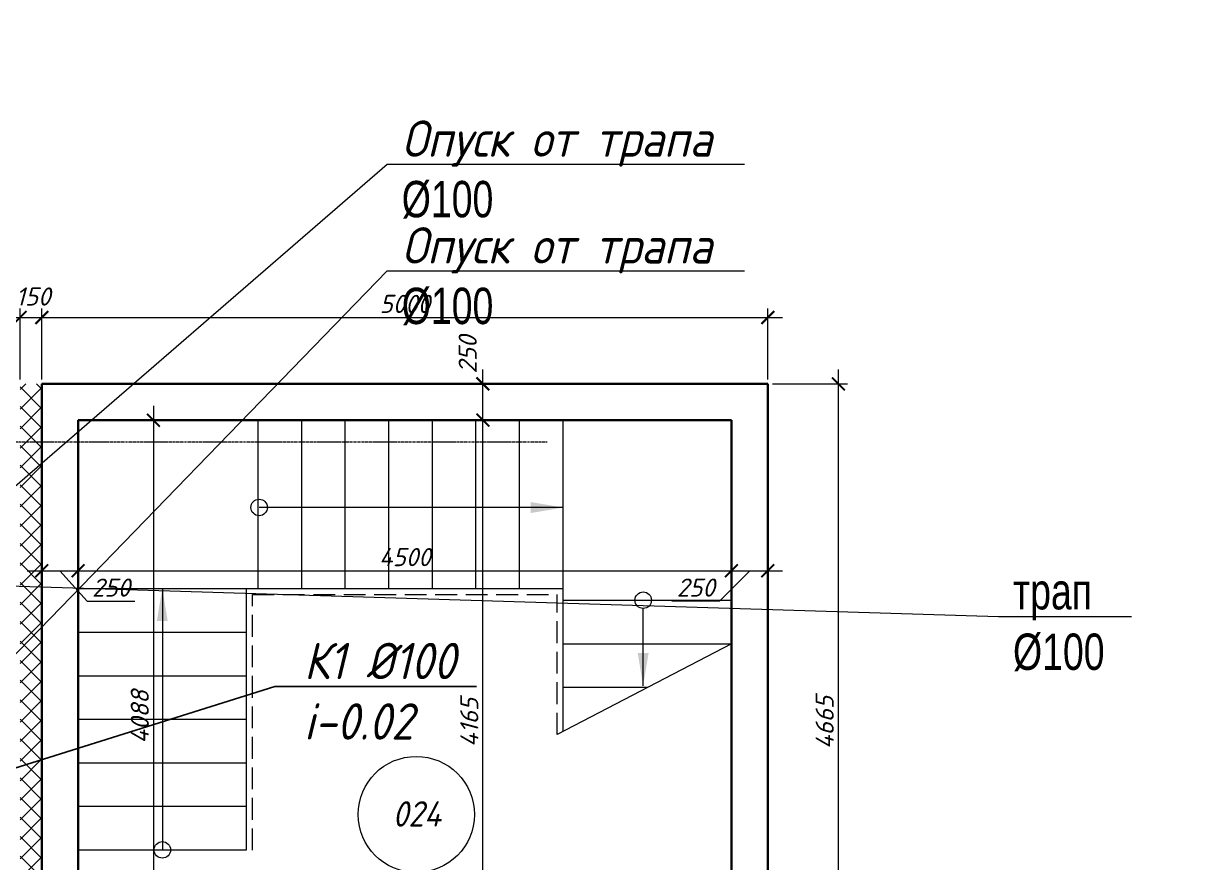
# Model space of a CAD drawing. Header units: millimetres. Extents: x -10178924 to 11692288, y -947381 to 58396.
# Drawn here: x 773431 to 781583, y -881507 to -875729 of the extents above; entities that cross this region are included whole.
import ezdxf
from ezdxf import colors
from ezdxf.entities.mleader import LeaderData, LeaderLine
from ezdxf.math import Vec2, Vec3

# ---------------------------------------------------------------- set-up
doc = ezdxf.new("R2010")
doc.units = ezdxf.units.MM
doc.linetypes.add('GOST2.303 4', pattern=[7, 5, -2, 0])
doc.linetypes.add('осевая', pattern=[50.8, 31.75, -6.35, 6.35, -6.35])
for name, color, linetype in [('_надписи канализация', 7, 'Continuous'), ('PDF _Марки помещений', 5, 'Continuous'), ('ВК_Выноски', 7, 'Continuous')]:
    doc.layers.add(name, color=color, linetype=linetype)
for name, color, linetype, lineweight in [('PDF _0', 7, 'Continuous', 9), ('Отделка СТЕН', 6, 'Continuous', 13), ('Размеры клад.', 7, 'Continuous', 0), ('Размеры осевые', 153, 'Continuous', 9), ('Стены', 7, 'Continuous', 20), ('Стены.1', 7, 'Continuous', 25), ('Штрих', 7, 'Continuous', 13)]:
    doc.layers.add(name, color=color, linetype=linetype, lineweight=lineweight)
doc.styles.add('GOST 2.304_new', font='isocpeui.ttf')
doc.styles.add('ISOCPEUR', font='isocpeui.ttf', dxfattribs={"width": 0.9})
doc.dimstyles.new('SPDS 1_50', dxfattribs={"dimscale": 50, "dimtxt": 2.5, "dimasz": 1.77, "dimexe": 1.25, "dimexo": 0.625, "dimtad": 1, "dimdec": 0, "dimrnd": 0.001, "dimtxsty": 'GOST 2.304_new', "dimblk": 'ARCHTICK', "dimcen": 2.5, "dimdle": 2, "dimclrt": 256, "dimadec": 0, "dimazin": 2, "dimtfac": 0.75, "dimtdec": 0, "dimtmove": 1, "dimatfit": 3, "dimfxl": 1, "dimtolj": 1, "dimlwd": 9, "dimlwe": 9, "dimarcsym": 0})

# ---------------------------------------------------------------- blocks, each defined once
blk = doc.blocks.new('_None')
blk = doc.blocks.new('_ArchTick')
at = {"color": 0, "linetype": 'ByBlock', "const_width": 0.15}
blk.add_lwpolyline([(-0.5, -0.5), (0.5, 0.5)], dxfattribs=at)
blk = doc.blocks.new('*D2650')
at = {"layer": 'Defpoints', "color": 0, "ltscale": 100, "transparency": 16777216}
for p in [(54419.4, 855.6), (54269.4, 398.1), (54419.4, 398.1)]:
    blk.add_point(p, dxfattribs=at)
at = {"layer": 'Размеры клад.', "color": 0, "lineweight": 9, "ltscale": 100, "transparency": 16777216}
for p, q in [((54269.4, 429.3), (54269.4, 918.1)), ((54419.4, 429.3), (54419.4, 918.1)), ((54169.4, 855.6), (54519.4, 855.6))]:
    blk.add_line(p, q, dxfattribs=at)
at = {"layer": 'Размеры клад.', "color": 0, "lineweight": 9, "ltscale": 100, "transparency": 16777216, "xscale": 88.5, "yscale": 88.5, "zscale": 88.5, "rotation": 180}
blk.add_blockref('_ArchTick', (54269.4, 855.6), dxfattribs=at)
at = {"layer": 'Размеры клад.', "color": 0, "lineweight": 9, "ltscale": 100, "transparency": 16777216, "xscale": 88.5, "yscale": 88.5, "zscale": 88.5}
blk.add_blockref('_ArchTick', (54419.4, 855.6), dxfattribs=at)
at = {"layer": 'Размеры клад.', "ltscale": 100, "transparency": 16777216, "insert": (54359.7, 1000.3), "char_height": 125, "attachment_point": 5, "style": 'GOST 2.304_new'}
blk.add_mtext('\\A1;150', dxfattribs=at)
blk = doc.blocks.new('*D2651')
at = {"layer": 'Defpoints', "color": 0, "ltscale": 100, "transparency": 16777216}
for p in [(59419.4, 855.6), (54419.4, 398.1), (59419.4, 398.1)]:
    blk.add_point(p, dxfattribs=at)
at = {"layer": 'Размеры клад.', "color": 0, "lineweight": 9, "ltscale": 100, "transparency": 16777216}
for p, q in [((54419.4, 429.3), (54419.4, 918.1)), ((59419.4, 429.3), (59419.4, 918.1)), ((54319.4, 855.6), (59519.4, 855.6))]:
    blk.add_line(p, q, dxfattribs=at)
at = {"layer": 'Размеры клад.', "color": 0, "lineweight": 9, "ltscale": 100, "transparency": 16777216, "xscale": 88.5, "yscale": 88.5, "zscale": 88.5, "rotation": 180}
blk.add_blockref('_ArchTick', (54419.4, 855.6), dxfattribs=at)
at = {"layer": 'Размеры клад.', "color": 0, "lineweight": 9, "ltscale": 100, "transparency": 16777216, "xscale": 88.5, "yscale": 88.5, "zscale": 88.5}
blk.add_blockref('_ArchTick', (59419.4, 855.6), dxfattribs=at)
at = {"layer": 'Размеры клад.', "ltscale": 100, "transparency": 16777216, "insert": (56919.4, 949.3), "char_height": 125, "attachment_point": 5, "style": 'GOST 2.304_new'}
blk.add_mtext('\\A1;5000', dxfattribs=at)
blk = doc.blocks.new('*D2652')
at = {"layer": 'Defpoints', "color": 0, "ltscale": 100, "transparency": 16777216}
for p in [(59419.4, 398.1), (59419.4, -4266.9), (59904.7, -4266.9)]:
    blk.add_point(p, dxfattribs=at)
at = {"layer": 'Размеры клад.', "color": 0, "lineweight": 9, "ltscale": 100, "transparency": 16777216}
for p, q in [((59904.7, 498.1), (59904.7, -4366.9)), ((59450.6, 398.1), (59967.2, 398.1)), ((59450.6, -4266.9), (59967.2, -4266.9))]:
    blk.add_line(p, q, dxfattribs=at)
at = {"layer": 'Размеры клад.', "color": 0, "lineweight": 9, "ltscale": 100, "transparency": 16777216, "xscale": 88.5, "yscale": 88.5, "zscale": 88.5}
for p, rotation in [((59904.7, 398.1), 90), ((59904.7, -4266.9), 270)]:
    blk.add_blockref('_ArchTick', p, dxfattribs=dict(at, rotation=rotation))
at = {"layer": 'Размеры клад.', "ltscale": 100, "transparency": 16777216, "insert": (59810.9, -1934.4), "char_height": 125, "attachment_point": 5, "rotation": 90, "style": 'GOST 2.304_new'}
blk.add_mtext('\\A1;4665', dxfattribs=at)
blk = doc.blocks.new('*D2658')
at = {"layer": 'Defpoints', "color": 0, "ltscale": 100, "transparency": 16777216}
for p in [(57457.1, 148.1), (57576.9, 148.1), (57659.4, -4016.9)]:
    blk.add_point(p, dxfattribs=at)
at = {"layer": 'Размеры клад.', "color": 0, "lineweight": 9, "ltscale": 100, "transparency": 16777216}
for p, q in [((57457.1, -4116.9), (57457.1, 248.1)), ((57545.6, 148.1), (57394.6, 148.1)), ((57628.1, -4016.9), (57394.6, -4016.9))]:
    blk.add_line(p, q, dxfattribs=at)
at = {"layer": 'Размеры клад.', "color": 0, "lineweight": 9, "ltscale": 100, "transparency": 16777216, "xscale": 88.5, "yscale": 88.5, "zscale": 88.5}
for p, rotation in [((57457.1, 148.1), 90), ((57457.1, -4016.9), 270)]:
    blk.add_blockref('_ArchTick', p, dxfattribs=dict(at, rotation=rotation))
at = {"layer": 'Размеры клад.', "ltscale": 100, "transparency": 16777216, "insert": (57363.4, -1934.4), "char_height": 125, "attachment_point": 5, "rotation": 90, "style": 'GOST 2.304_new'}
blk.add_mtext('\\A1;4165', dxfattribs=at)
blk = doc.blocks.new('*D2659')
at = {"layer": 'Defpoints', "color": 0, "ltscale": 100, "transparency": 16777216}
for p in [(57457.1, 398.1), (57576.9, 398.1), (57576.9, 148.1)]:
    blk.add_point(p, dxfattribs=at)
at = {"layer": 'Размеры клад.', "color": 0, "lineweight": 9, "ltscale": 100, "transparency": 16777216}
for p, q in [((57457.1, 48.1), (57457.1, 498.1)), ((57545.6, 398.1), (57394.6, 398.1)), ((57545.6, 148.1), (57394.6, 148.1))]:
    blk.add_line(p, q, dxfattribs=at)
at = {"layer": 'Размеры клад.', "color": 0, "lineweight": 9, "ltscale": 100, "transparency": 16777216, "xscale": 88.5, "yscale": 88.5, "zscale": 88.5}
for p, rotation in [((57457.1, 398.1), 90), ((57457.1, 148.1), 270)]:
    blk.add_blockref('_ArchTick', p, dxfattribs=dict(at, rotation=rotation))
at = {"layer": 'Размеры клад.', "ltscale": 100, "transparency": 16777216, "insert": (57352.4, 600.2), "char_height": 125, "attachment_point": 5, "rotation": 90, "style": 'GOST 2.304_new'}
blk.add_mtext('\\A1;250', dxfattribs=at)
blk = doc.blocks.new('*D2660')
at = {"layer": 'Defpoints', "color": 0, "ltscale": 100, "transparency": 16777216}
for p in [(54669.4, 148.1), (54669.4, -3940), (55188, -3940)]:
    blk.add_point(p, dxfattribs=at)
at = {"layer": 'Размеры клад.', "color": 0, "lineweight": 9, "ltscale": 100, "transparency": 16777216}
for p, q in [((55188, 248.1), (55188, -4040)), ((54700.6, 148.1), (55250.5, 148.1)), ((54700.6, -3940), (55250.5, -3940))]:
    blk.add_line(p, q, dxfattribs=at)
at = {"layer": 'Размеры клад.', "color": 0, "lineweight": 9, "ltscale": 100, "transparency": 16777216, "xscale": 88.5, "yscale": 88.5, "zscale": 88.5}
for p, rotation in [((55188, 148.1), 90), ((55188, -3940), 270)]:
    blk.add_blockref('_ArchTick', p, dxfattribs=dict(at, rotation=rotation))
at = {"layer": 'Размеры клад.', "ltscale": 100, "transparency": 16777216, "insert": (55094.2, -1895.9), "char_height": 125, "attachment_point": 5, "rotation": 90, "style": 'GOST 2.304_new'}
blk.add_mtext('\\A1;4088', dxfattribs=at)
blk = doc.blocks.new('*D2666')
at = {"layer": 'Defpoints', "color": 0, "ltscale": 100, "transparency": 16777216}
for p in [(54669.4, -889), (54419.4, -989.6), (54669.4, -989.6)]:
    blk.add_point(p, dxfattribs=at)
at = {"layer": 'Размеры клад.', "color": 0, "lineweight": 9, "ltscale": 100, "transparency": 16777216}
for p, q in [((54319.4, -889), (54769.4, -889)), ((54419.4, -958.4), (54419.4, -826.5)), ((54544.4, -889), (54731.9, -1098.8)), ((54669.4, -958.4), (54669.4, -826.5)), ((54731.9, -1098.8), (55059.9, -1098.8))]:
    blk.add_line(p, q, dxfattribs=at)
at = {"layer": 'Размеры клад.', "color": 0, "lineweight": 9, "ltscale": 100, "transparency": 16777216, "xscale": 88.5, "yscale": 88.5, "zscale": 88.5, "rotation": 180}
blk.add_blockref('_ArchTick', (54419.4, -889), dxfattribs=at)
at = {"layer": 'Размеры клад.', "color": 0, "lineweight": 9, "ltscale": 100, "transparency": 16777216, "xscale": 88.5, "yscale": 88.5, "zscale": 88.5}
blk.add_blockref('_ArchTick', (54669.4, -889), dxfattribs=at)
at = {"layer": 'Размеры клад.', "ltscale": 100, "transparency": 16777216, "insert": (54895.9, -1005.1), "char_height": 125, "attachment_point": 5, "style": 'GOST 2.304_new'}
blk.add_mtext('\\A1;250', dxfattribs=at)
blk = doc.blocks.new('*D2667')
at = {"layer": 'Defpoints', "color": 0, "ltscale": 100, "transparency": 16777216}
for p in [(59169.4, -889), (54669.4, -989.6), (59169.4, -1014.8)]:
    blk.add_point(p, dxfattribs=at)
at = {"layer": 'Размеры клад.', "color": 0, "lineweight": 9, "ltscale": 100, "transparency": 16777216}
for p, q in [((54569.4, -889), (59269.4, -889)), ((54669.4, -958.4), (54669.4, -826.5)), ((59169.4, -983.5), (59169.4, -826.5))]:
    blk.add_line(p, q, dxfattribs=at)
at = {"layer": 'Размеры клад.', "color": 0, "lineweight": 9, "ltscale": 100, "transparency": 16777216, "xscale": 88.5, "yscale": 88.5, "zscale": 88.5, "rotation": 180}
blk.add_blockref('_ArchTick', (54669.4, -889), dxfattribs=at)
at = {"layer": 'Размеры клад.', "color": 0, "lineweight": 9, "ltscale": 100, "transparency": 16777216, "xscale": 88.5, "yscale": 88.5, "zscale": 88.5}
blk.add_blockref('_ArchTick', (59169.4, -889), dxfattribs=at)
at = {"layer": 'Размеры клад.', "ltscale": 100, "transparency": 16777216, "insert": (56919.4, -795.2), "char_height": 125, "attachment_point": 5, "style": 'GOST 2.304_new'}
blk.add_mtext('\\A1;4500', dxfattribs=at)
blk = doc.blocks.new('*D2668')
at = {"layer": 'Defpoints', "color": 0, "ltscale": 100, "transparency": 16777216}
for p in [(59419.4, -889), (59169.4, -1014.8), (59419.4, -1076.5)]:
    blk.add_point(p, dxfattribs=at)
at = {"layer": 'Размеры клад.', "color": 0, "lineweight": 9, "ltscale": 100, "transparency": 16777216}
for p, q in [((59069.4, -889), (59519.4, -889)), ((59294.4, -889), (59087.3, -1098.8)), ((59169.4, -983.5), (59169.4, -826.5)), ((59419.4, -1045.2), (59419.4, -826.5)), ((59087.3, -1098.8), (58759.3, -1098.8))]:
    blk.add_line(p, q, dxfattribs=at)
at = {"layer": 'Размеры клад.', "color": 0, "lineweight": 9, "ltscale": 100, "transparency": 16777216, "xscale": 88.5, "yscale": 88.5, "zscale": 88.5, "rotation": 180}
blk.add_blockref('_ArchTick', (59169.4, -889), dxfattribs=at)
at = {"layer": 'Размеры клад.', "color": 0, "lineweight": 9, "ltscale": 100, "transparency": 16777216, "xscale": 88.5, "yscale": 88.5, "zscale": 88.5}
blk.add_blockref('_ArchTick', (59419.4, -889), dxfattribs=at)
at = {"layer": 'Размеры клад.', "ltscale": 100, "transparency": 16777216, "insert": (58923.3, -1005.1), "char_height": 125, "attachment_point": 5, "style": 'GOST 2.304_new'}
blk.add_mtext('\\A1;250', dxfattribs=at)
blk = doc.blocks.new('A$C5282721b')
at = {"layer": 'Отделка СТЕН', "true_color": 0x000000, "transparency": 33554687}
h = blk.add_hatch(dxfattribs=at)
h.set_pattern_fill('ANSI37', color=18, scale=30)
h.set_pattern_definition([(45, (-41798992.71, -985532.45), (-67.3519209, 67.3519209), []), (135, (-41798992.71, -985532.45), (-67.3519209, -67.3519209), [])])
h.paths.add_polyline_path([(54269.391, 398.057), (54419.391, 398.057), (54419.391, -10916.943), (54269.391, -10916.943)])
at = {"layer": 'PDF _0', "color": 18, "true_color": 0x000000, "transparency": 33554687}
for points in [[(58011.332, -453.806), (55916.127, -453.105)], [(55249.391, -1010.882), (55249.391, -2811.943)], [(58560.469, -1681.046), (58561.618, -1148.569)], [(59169.391, -1391.943), (57969.391, -2017.265)]]:
    blk.add_lwpolyline(points, dxfattribs=at)
for centre in [(55916.127, -453.105), (58561.089, -1091.943), (55249.391, -2811.943)]:
    blk.add_circle(centre, 56.626, dxfattribs=at)
at = {"layer": 'PDF _0', "color": 18, "true_color": 0x000000, "transparency": 33554559}
for points in [[(58011.332, -453.806), (57785.886, -415.702), (57785.886, -491.909)], [(55249.391, -1010.882), (55211.288, -1235.269), (55286.436, -1235.269)], [(58560.469, -1681.046), (58598.572, -1455.6), (58523.424, -1455.6)]]:
    blk.add_solid(points, dxfattribs=at)
at = {"layer": 'PDF _Марки помещений', "color": 18, "lineweight": 9, "true_color": 0x000000, "transparency": 33554687}
blk.add_circle((56998.244, -2568.183), 400.064, dxfattribs=at)
at = {"layer": 'Размеры осевые', "color": 251, "linetype": 'осевая', "ltscale": 0.5, "transparency": 33554687}
blk.add_line((-9750, 0), (57900, 0), dxfattribs=at)
at = {"layer": 'Стены', "color": 18, "true_color": 0x000000, "transparency": 33554687}
for p, q in [((54419.391, 398.057), (59419.391, 398.057)), ((54419.391, -3851.953), (54419.391, 398.057)), ((59419.391, -4266.943), (59419.391, 398.057)), ((59419.391, -1091.943), (59419.391, 398.057)), ((55909.391, -1011.943), (55909.391, 148.057)), ((56209.391, -1011.943), (56209.391, 148.057)), ((56509.391, -1011.943), (56509.391, 148.057)), ((56809.391, -1011.943), (56809.391, 148.057)), ((57109.391, -1011.943), (57109.391, 148.057)), ((57409.391, -1011.943), (57409.391, 148.057)), ((57709.391, -1011.943), (57709.391, 148.057)), ((58009.391, -1996.365), (58009.391, 148.057)), ((54669.391, -1011.943), (55829.391, -1011.943)), ((55829.391, -2811.943), (55829.391, -1011.943)), ((55829.391, -1011.943), (58009.391, -1011.943)), ((58009.391, -1091.943), (59169.391, -1091.943)), ((59419.391, -1391.943), (59419.391, -1091.943)), ((54669.391, -1311.943), (55829.391, -1311.943)), ((58009.391, -1391.943), (59169.391, -1391.943)), ((54669.391, -1611.943), (55829.391, -1611.943)), ((58009.391, -1691.943), (58593.688, -1691.943)), ((54669.391, -1911.943), (55829.391, -1911.943)), ((54669.391, -2211.943), (55829.391, -2211.943)), ((54669.391, -2511.943), (55829.391, -2511.943)), ((54669.391, -2811.943), (55829.391, -2811.943))]:
    blk.add_line(p, q, dxfattribs=at)
at = {"layer": 'Стены', "color": 18, "ltscale": 100, "true_color": 0x000000, "transparency": 33554687}
blk.add_line((54419.391, 398.057), (59419.391, 398.057), dxfattribs=at)
blk.add_line((54419.391, 398.057), (59419.391, 398.057), dxfattribs=at)
at = {"layer": 'Стены', "color": 18, "lineweight": 30, "true_color": 0x000000, "transparency": 33554687}
for p, q in [((54419.391, 398.057), (55909.391, 398.057)), ((55909.391, 398.057), (58009.391, 398.057)), ((58009.391, 398.057), (59419.391, 398.057)), ((54669.391, -3939.953), (54669.391, 148.057)), ((54669.391, 148.057), (59169.391, 148.057)), ((59169.391, -4016.943), (59169.391, 148.057))]:
    blk.add_line(p, q, dxfattribs=at)
at = {"layer": 'Стены.1', "color": 18, "linetype": 'Continuous', "lineweight": 30, "true_color": 0x000000, "transparency": 33554687}
for p, q in [((54419.391, -3939.953), (54419.391, 398.057)), ((59419.391, -4266.943), (59419.391, 398.057))]:
    blk.add_line(p, q, dxfattribs=at)
at = {"layer": 'Штрих', "color": 18, "linetype": 'GOST2.303 4', "ltscale": 30, "true_color": 0x000000, "transparency": 33554687}
for p, q in [((55869.391, -2813.963), (55869.391, -1051.943)), ((55869.391, -1051.943), (57969.391, -1051.943)), ((57969.391, -2017.265), (57969.391, -1051.943))]:
    blk.add_line(p, q, dxfattribs=at)
at = {"layer": 'PDF _Марки помещений', "color": 18, "lineweight": 9, "true_color": 0x000000, "transparency": 33554687, "insert": (56835.271, -2651.898), "char_height": 175, "attachment_point": 7, "style": 'ISOCPEUR'}
blk.add_mtext('024', dxfattribs=at)
at = {"layer": 'Размеры клад.', "color": 18, "ltscale": 100, "true_color": 0x000000, "transparency": 33554687}
for base, p1, p2, picture, middle in [((54419.391, 855.581), (54269.391, 398.057), (54419.391, 398.057), '*D2650', (54359.681, 906.547)), ((54669.391, -888.958), (54419.391, -989.643), (54669.391, -989.643), '*D2666', (54763.147, -1098.809)), ((59419.391, -888.958), (59169.391, -1014.782), (59419.391, -1076.458), '*D2668', (59056.046, -1098.809))]:
    dim = blk.add_linear_dim(base=base, p1=p1, p2=p2, dimstyle='SPDS 1_50', dxfattribs=at)
    dim.commit()
    dim.dimension.update_dxf_attribs({"geometry": picture, "text_midpoint": middle, "dimtype": 128})
for base, p1, p2, picture, middle in [((59419.391, 855.581), (54419.391, 398.057), (59419.391, 398.057), '*D2651', (56919.391, 949.331)), ((59169.391, -888.958), (54669.391, -989.643), (59169.391, -1014.782), '*D2667', (56919.391, -795.208))]:
    dim = blk.add_linear_dim(base=base, p1=p1, p2=p2, dimstyle='SPDS 1_50', dxfattribs=at)
    dim.commit()
    dim.dimension.update_dxf_attribs({"geometry": picture, "text_midpoint": middle})
dim = blk.add_linear_dim(base=(57457.129, 398.057), p1=(57576.857, 148.057), p2=(57576.857, 398.057), angle=90, dimstyle='SPDS 1_50', dxfattribs=at)
dim.commit()
dim.dimension.update_dxf_attribs({"geometry": '*D2659', "text_midpoint": (57446.165, 600.226), "dimtype": 128})
for base, p1, p2, picture, middle in [((59904.653, -4266.943), (59419.391, 398.057), (59419.391, -4266.943), '*D2652', (59810.903, -1934.443)), ((55187.978, -3939.953), (54669.391, 148.057), (54669.391, -3939.953), '*D2660', (55094.228, -1895.948)), ((57457.129, 148.057), (57659.391, -4016.943), (57576.857, 148.057), '*D2658', (57363.379, -1934.443))]:
    dim = blk.add_linear_dim(base=base, p1=p1, p2=p2, angle=90, dimstyle='SPDS 1_50', dxfattribs=at)
    dim.commit()
    dim.dimension.update_dxf_attribs({"geometry": picture, "text_midpoint": middle})

msp = doc.modelspace()

# ---------------------------------------------------------------- block references
msp.add_blockref('A$C5282721b', (719137, -878608.8))

# ---------------------------------------------------------------- leaders
at = {"layer": '_надписи канализация', "lineweight": -2}
ml = msp.add_multileader_mtext('Standard', dxfattribs=at)
ml.set_content('\\A1;Приямок{\\Fisocp3|c204; }800{\\fArial|b0|i0|c204|p34;х}800х800(h)\\P{\\fArial|b0|i0|c204|p34;с\\Fisocp3|c204; }насосом дренажным {\\A0;\\H0.91667x;ГНОМ 10-10Г\\A1;\\H1.09091x; \\PN=1,1 кВт \\P (1 раб)\\Fisocp3|c204; \\fISOCPEUR|b0|i0|c204|p34;(закрыть рифленым железом)}', color=256, style='ISOCPEUR')
ml.set_leader_properties(lineweight=13)
ml.set_arrow_properties(name='NONE')
ml.build(insert=Vec2(0, 0))
ml.multileader.update_dxf_attribs({"text_left_attachment_type": 6, "text_right_attachment_type": 6, "dogleg_length": 100, "arrow_head_size": 300, "scale": 100})
ctx = ml.context
ctx.base_point, ctx.scale, ctx.char_height, ctx.arrow_head_size, ctx.landing_gap_size, ctx.plane_origin = Vec3(726724.9, -876080.2), 100, 250, 300, 0.09, Vec3(722250.4, -879799.4)
ctx.left_attachment, ctx.right_attachment, ctx.text_align_type = 6, 6, 1
notes = []
notes.append((ctx, [(0, (1, 1, 0), (726624.9, -876080.2), (1, 0), 100, [(1, [(727663, -882471)], 0, [])])]))
ctx.mtext.insert, ctx.mtext.width, ctx.mtext.alignment, ctx.mtext.flow_direction = Vec3(729650, -875755.2), 5926.326, 2, 5
at = {"layer": 'ВК_Выноски'}
ml = msp.add_multileader_mtext('Standard', dxfattribs=at)
ml.set_content('Опуск от трапа \\P{\\fArial Narrow|b0|i0|c0|p34;\\C7;%%C10\\fArial Narrow|b0|i0|c204|p34;0   }', color=256, style='ISOCPEUR')
ml.set_leader_properties(lineweight=13)
ml.set_arrow_properties(name='NONE')
ml.build(insert=Vec2(0, 0))
ml.multileader.update_dxf_attribs({"text_left_attachment_type": 6, "text_right_attachment_type": 6, "dogleg_length": 100, "arrow_head_size": 300})
ctx = ml.context
ctx.base_point, ctx.char_height, ctx.arrow_head_size, ctx.landing_gap_size, ctx.plane_origin = Vec3(776035.3, -876696), 250, 300, 0.09, Vec3(786217, -864569.7)
ctx.left_attachment, ctx.right_attachment = 6, 6
notes.append((ctx, [(0, (1, 1, 0), (775935.3, -876696), (1, 0), 100, [(1, [(772827.7, -879387)], 0, [])])]))
ctx.mtext.insert, ctx.mtext.width, ctx.mtext.flow_direction = Vec3(776035.4, -876396), 3002.678, 5
ml = msp.add_multileader_mtext('Standard', dxfattribs=at)
ml.set_content('Опуск от трапа \\P{\\fArial Narrow|b0|i0|c0|p34;\\C7;%%C10\\fArial Narrow|b0|i0|c204|p34;0   }', color=256, style='ISOCPEUR')
ml.set_leader_properties(lineweight=13)
ml.set_arrow_properties(name='NONE')
ml.build(insert=Vec2(0, 0))
ml.multileader.update_dxf_attribs({"text_left_attachment_type": 6, "text_right_attachment_type": 6, "dogleg_length": 100, "arrow_head_size": 300})
ctx = ml.context
ctx.base_point, ctx.char_height, ctx.arrow_head_size, ctx.landing_gap_size, ctx.plane_origin = Vec3(776035.3, -877431.6), 250, 300, 0.09, Vec3(786217, -865305.2)
ctx.left_attachment, ctx.right_attachment = 6, 6
notes.append((ctx, [(0, (1, 1, 0), (775935.3, -877431.6), (1, 0), 100, [(1, [(772827.7, -880636.9)], 0, [])])]))
ctx.mtext.insert, ctx.mtext.width, ctx.mtext.flow_direction = Vec3(776035.4, -877131.6), 3002.678, 5
ml = msp.add_multileader_mtext('Standard', dxfattribs=at)
ml.set_content('{\\fArial Narrow|b0|i0|c204|p34;\\C7;трап \\P\\fArial Narrow|b0|i0|c0|p34;%%C1\\fArial Narrow|b0|i0|c204|p34;0\\fArial Narrow|b0|i0|c0|p34;0\\fArial Narrow|b0|i0|c204|p34; }', color=256, style='ISOCPEUR')
ml.set_leader_properties(lineweight=13)
ml.set_arrow_properties(name='NONE')
ml.build(insert=Vec2(0, 0))
ml.multileader.update_dxf_attribs({"text_left_attachment_type": 6, "text_right_attachment_type": 6, "dogleg_length": 100, "arrow_head_size": 300})
ctx = ml.context
ctx.base_point, ctx.char_height, ctx.arrow_head_size, ctx.landing_gap_size, ctx.plane_origin = Vec3(780244.8, -879814), 250, 300, 0.09, Vec3(789581.9, -871111.4)
ctx.left_attachment, ctx.right_attachment = 6, 6
notes.append((ctx, [(0, (1, 1, 0), (780144.8, -879814), (1, 0), 100, [(1, [(771986.5, -879559.1)], 0, [])])]))
ctx.mtext.insert, ctx.mtext.width, ctx.mtext.flow_direction = Vec3(780244.9, -879514), 1847.11, 5
ml = msp.add_multileader_mtext('Standard', dxfattribs=at)
ml.set_content('{\\W0.9;К1 %%C100\\Pi-0.02}', color=7, style='ISOCPEUR')
ml.set_leader_properties(color=7, linetype='ByLayer', lineweight=-1)
ml.set_arrow_properties(name='NONE')
ml.build(insert=Vec2(0, 0))
ml.multileader.update_dxf_attribs({"text_left_attachment_type": 6, "text_right_attachment_type": 6, "dogleg_length": 0.36, "arrow_head_size": 300})
ctx = ml.context
ctx.base_point, ctx.char_height, ctx.arrow_head_size, ctx.landing_gap_size, ctx.plane_origin = Vec3(775262, -880294.5), 250, 300, 100, Vec3(786526.8, -912617.8)
ctx.left_attachment, ctx.right_attachment = 6, 6
notes.append((ctx, [(0, (1, 1, 0), (775161.6, -880294.5), (1, 0), 100.4, [(0, [(771463.2, -881457.6)], 0, [])])]))
ctx.mtext.insert, ctx.mtext.width, ctx.mtext.flow_direction = Vec3(775362, -879994.5), 1489.588, 5
at = {"layer": 'ВК_Выноски', "lineweight": -2}
ml = msp.add_multileader_mtext('Standard', dxfattribs=at)
ml.set_content('Канализационная станция\\P SANICUBIC CLASSIC IP68', color=256, style='ISOCPEUR')
ml.set_leader_properties(lineweight=13)
ml.build(insert=Vec2(0, 0))
ml.multileader.update_dxf_attribs({"text_left_attachment_type": 6, "text_right_attachment_type": 6, "dogleg_length": 1, "arrow_head_size": 300, "scale": 100})
ctx = ml.context
ctx.base_point, ctx.scale, ctx.char_height, ctx.arrow_head_size, ctx.landing_gap_size, ctx.plane_origin = Vec3(753004.1, -880992.7, -0.1), 100, 250, 300, 0.09, Vec3(756446.9, -883897.6, -0.1)
ctx.left_attachment, ctx.right_attachment, ctx.text_align_type = 6, 6, 1
notes.append((ctx, [(1, (1, 1, 0), (757018.6, -880992.7, -0.1), (-1, 0), 100, [(0, [(758206.2, -882846.5, -0.1)], 0, [])])]))
ctx.mtext.insert, ctx.mtext.width, ctx.mtext.alignment, ctx.mtext.flow_direction = Vec3(754837.2, -880692.7, -0.1), 218673.814, 2, 5
for ctx, leaders in notes:
    for number, flags, end, landing, length, lines in leaders:
        leader = LeaderData()
        leader.index, (leader.has_last_leader_line, leader.has_dogleg_vector, leader.attachment_direction) = number, flags
        leader.last_leader_point, leader.dogleg_vector, leader.dogleg_length = Vec3(end), Vec3(landing), length
        for number, points, colour, breaks in lines:
            line = LeaderLine()
            line.index, line.vertices, line.color, line.breaks = number, Vec3.list(points), colors.encode_raw_color(colour), breaks
            leader.lines.append(line)
        ctx.leaders.append(leader)

doc.saveas('drawing.dxf')
